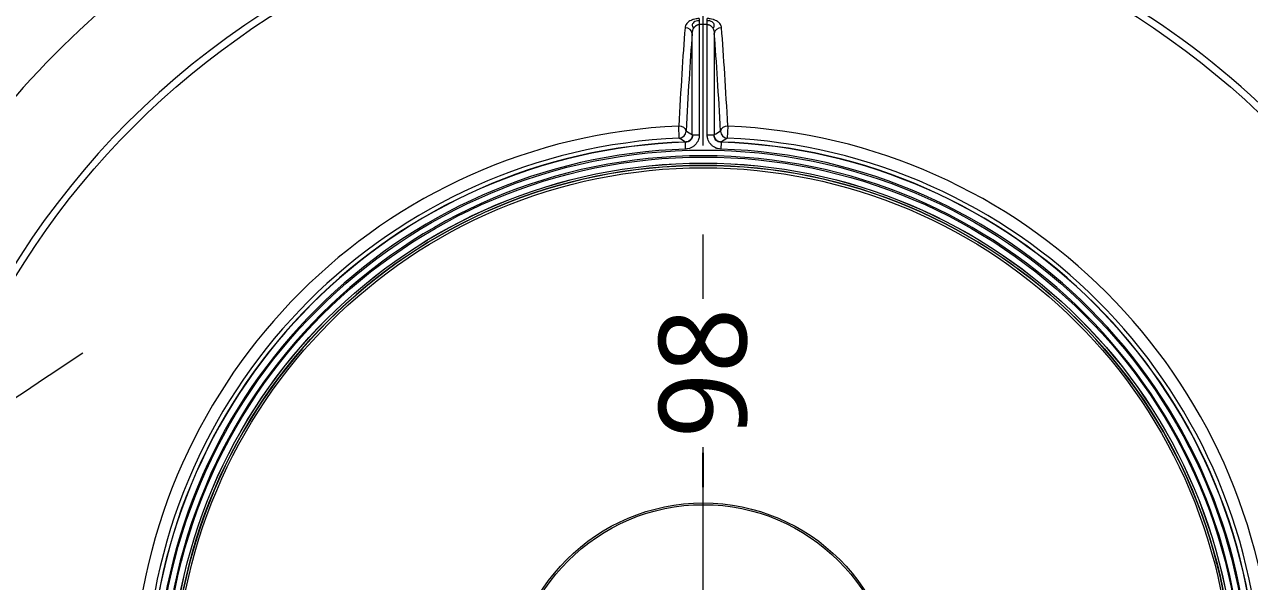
# Model space of a CAD drawing. Header units: millimetres. Extents: x 2234 to 3061, y 2092 to 2676.
# Drawn here: x 2686.3 to 2773.6, y 2483.7 to 2523.3 of the extents above; entities that cross this region are included whole.
import ezdxf

# ---------------------------------------------------------------- set-up
doc = ezdxf.new("R2010")
doc.units = ezdxf.units.MM
doc.linetypes.add('CENTER', pattern=[50.8, 31.75, -6.35, 6.35, -6.35])
for name, color, linetype, true_color in [('1', 7, 'Continuous', 0xffffff), ('20', 7, 'Continuous', 0xffffff), ('21', 7, 'Continuous', 0xffffff)]:
    doc.layers.add(name, color=color, linetype=linetype, true_color=true_color)
doc.layers.add('dim', color=82, linetype='Continuous', lineweight=9)
doc.styles.add('Capful-A', font='')
doc.styles.get('Capful-A').set_extended_font_data('Microsoft YaHei')
doc.dimstyles.new('Capful-A-2.5', dxfattribs={"dimscale": 2.5, "dimtxt": 2.5, "dimasz": 2.5, "dimexe": 1.5, "dimexo": 1, "dimgap": 1.5, "dimtad": 0, "dimdsep": 46, "dimtxsty": 'Capful-A', "dimcen": 0, "dimclrt": 2, "dimazin": 2, "dimtfac": 1, "dimtmove": 0, "dimatfit": 3, "dimfxl": 0, "dimtolj": 1, "dimtzin": 0, "dimarcsym": 0})

# ---------------------------------------------------------------- blocks, each defined once
blk = doc.blocks.new('*D45')
at = {"layer": 'Defpoints', "color": 0, "transparency": 16777216}
for p in [(2734.695, 2489.132), (2636.695, 2393.007)]:
    blk.add_point(p, dxfattribs=at)
at = {"layer": 'dim', "color": 0, "lineweight": -2, "transparency": 16777216}
blk.add_line((2734.695, 2490.382), (2734.695, 2492.814), dxfattribs=at)
at = {"layer": 'dim', "color": 2, "transparency": 16777216, "insert": (2734.695, 2498.51), "char_height": 6.25, "attachment_point": 5, "rotation": 90, "style": 'Capful-A', "bg_fill": 3, "box_fill_scale": 1.1, "bg_fill_color": 256, "bg_fill_true_color": 13158600, "bg_fill_transparency": 0}
blk.add_mtext('\\A1;98', dxfattribs=at)
at = {"layer": 'Defpoints', "color": 0, "transparency": 16777216}
blk.add_point((2734.695, 2492.814), dxfattribs=at)

msp = doc.modelspace()

# ---------------------------------------------------------------- linework, layer by layer
at = {"layer": '1', "color": 1, "linetype": 'CENTER', "lineweight": 18}
msp.add_line((2734.695, 2413.124), (2734.695, 2537.891), dxfattribs=at)
at = {"layer": '20', "color": 7, "linetype": 'Continuous', "lineweight": 18}
for start, end in [(76.70874, 169.22418), (36.70874, 53.29126)]:
    msp.add_arc((2734.695, 2475.507), 65, start, end, dxfattribs=at)
at = {"layer": '21', "color": 7, "linetype": 'Continuous', "lineweight": 18}
for p, q in [((2734.408, 2523.759), (2734.411, 2523.337)), ((2734.411, 2523.337), (2734.411, 2515.466)), ((2734.98, 2523.337), (2734.982, 2523.759)), ((2734.98, 2515.466), (2734.98, 2523.337)), ((2733.909, 2515.466), (2733.909, 2522.693)), ((2735.482, 2522.693), (2735.482, 2515.466)), ((2732.987, 2515.243), (2732.95, 2516.1)), ((2733.909, 2515.466), (2734.411, 2515.466)), ((2734.98, 2515.466), (2735.482, 2515.466)), ((2736.441, 2516.1), (2736.404, 2515.243)), ((2733.439, 2514.463), (2733.422, 2514.965)), ((2735.968, 2514.965), (2735.952, 2514.463))]:
    msp.add_line(p, q, dxfattribs=at)
for radius in [57.383, 57.383, 38.88, 38.389, 37.96, 37.955, 37.954, 37.795, 37.623, 13.746, 13.746, 13.625]:
    msp.add_circle((2734.695, 2475.507), radius, dxfattribs=at)
for radius, start, end in [(65, 76.70874, 169.22418), (57.886, 70.75015, 168.68839), (65, 36.70874, 53.29126), (57.886, 30.75015, 59.24985), (47.83, 89.6591, 90.3409), (40.63, 92.4619, 177.5381), (40.63, 2.4619, 87.5381), (39.772, 92.4619, 177.5381), (39.478, 91.84776, 178.15224), (39.461, 91.84776, 178.15224), (39.478, 1.84776, 88.15224), (39.461, 1.84776, 88.15224), (39.772, 2.4619, 87.5381), (38.976, 91.84776, 178.15224), (38.476, 0, 359.99437), (38.976, 1.84776, 88.15224), (37.789, 180, 179.99437)]:
    msp.add_arc((2734.695, 2475.507), radius, start, end, dxfattribs=at)
for centre, major_axis, ratio, start_param, end_param in [((2735.073, 2475.507), (0, -57.384), 0.052336, 3.734088, 3.926602), ((2733.407, 2522.693), (-0.501, 0.039), 0.828413, 3.235167, 4.799375), ((2735.571, 2475.507), (0, 56.882), 0.052336, 0.592496, 0.785009), ((2735.983, 2522.693), (-0.501, -0.039), 0.828413, 4.625403, 6.189611), ((2733.819, 2475.507), (0, -56.882), 0.052336, 2.356584, 2.549097), ((2734.318, 2475.507), (0, 57.384), 0.052336, 5.498176, 5.69069), ((2732.965, 2515.744), (-0.502, 0.026), 0.706413, 3.215602, 4.77981), ((2732.965, 2515.744), (-0.266, -0.426), 0.998098, 0.6017, 2.127785), ((2688.312, 2475.507), (70.362, 0.001), 0.74566, 0.865803, 0.874018), ((2781.078, 2475.507), (-70.362, 0.001), 0.745659, 5.409163, 5.417378), ((2736.425, 2515.744), (-0.502, -0.026), 0.706413, 4.644968, 6.209176), ((2736.425, 2515.744), (-0.266, 0.426), 0.998098, 1.013808, 2.539893)]:
    msp.add_ellipse(centre, major_axis=major_axis, ratio=ratio, start_param=start_param, end_param=end_param, dxfattribs=at)
for points, knots in [([(2734.408, 2523.759), (2734.372, 2523.759), (2734.337, 2523.758), (2734.266, 2523.752), (2734.231, 2523.748), (2734.129, 2523.733), (2734.063, 2523.719), (2733.986, 2523.696), (2733.97, 2523.691), (2733.94, 2523.68), (2733.925, 2523.675), (2733.881, 2523.658), (2733.853, 2523.646), (2733.772, 2523.608), (2733.723, 2523.58), (2733.656, 2523.533), (2733.636, 2523.517), (2733.596, 2523.484), (2733.578, 2523.467), (2733.527, 2523.415), (2733.499, 2523.379), (2733.464, 2523.324), (2733.453, 2523.305), (2733.439, 2523.276), (2733.435, 2523.267), (2733.427, 2523.247), (2733.424, 2523.238), (2733.407, 2523.189), (2733.399, 2523.15), (2733.396, 2523.11)], [0, 0, 0, 0, 0.0625, 0.0625, 0.125, 0.125, 0.25, 0.25, 0.28125, 0.28125, 0.3125, 0.3125, 0.375, 0.375, 0.5, 0.5, 0.5625, 0.5625, 0.625, 0.625, 0.75, 0.75, 0.8125, 0.8125, 0.84375, 0.84375, 0.875, 0.875, 1, 1, 1, 1]), ([(2734.409, 2523.61), (2734.406, 2523.61), (2734.402, 2523.61), (2734.326, 2523.608), (2734.254, 2523.596), (2734.065, 2523.534), (2733.978, 2523.463), (2733.896, 2523.309), (2733.899, 2523.225), (2733.961, 2523.122), (2733.984, 2523.095), (2734.012, 2523.07)], [0, 0, 0, 0, 0.008355, 0.008355, 0.181385, 0.181385, 0.527444, 0.527444, 0.873504, 0.873504, 1, 1, 1, 1]), ([(2733.909, 2522.693), (2733.91, 2522.728), (2733.913, 2522.762), (2733.924, 2522.831), (2733.931, 2522.865), (2733.95, 2522.932), (2733.962, 2522.965), (2733.983, 2523.013), (2733.99, 2523.029), (2734.007, 2523.061), (2734.016, 2523.077), (2734.035, 2523.108), (2734.045, 2523.123), (2734.067, 2523.153), (2734.079, 2523.167), (2734.104, 2523.195), (2734.118, 2523.208), (2734.146, 2523.234), (2734.161, 2523.246), (2734.194, 2523.269), (2734.211, 2523.28), (2734.237, 2523.294), (2734.247, 2523.298), (2734.265, 2523.307), (2734.275, 2523.311), (2734.295, 2523.318), (2734.305, 2523.321), (2734.326, 2523.326), (2734.336, 2523.329), (2734.368, 2523.334), (2734.389, 2523.337), (2734.411, 2523.337)], [0, 0, 0, 0, 0.125, 0.125, 0.25, 0.25, 0.375, 0.375, 0.4375, 0.4375, 0.5, 0.5, 0.5625, 0.5625, 0.625, 0.625, 0.6875, 0.6875, 0.75, 0.75, 0.8125, 0.8125, 0.84375, 0.84375, 0.875, 0.875, 0.90625, 0.90625, 0.9375, 0.9375, 1, 1, 1, 1]), ([(2734.98, 2523.337), (2735.002, 2523.337), (2735.023, 2523.334), (2735.055, 2523.329), (2735.065, 2523.326), (2735.085, 2523.321), (2735.095, 2523.318), (2735.125, 2523.307), (2735.144, 2523.299), (2735.171, 2523.285), (2735.179, 2523.28), (2735.197, 2523.269), (2735.205, 2523.263), (2735.229, 2523.246), (2735.244, 2523.234), (2735.273, 2523.208), (2735.286, 2523.195), (2735.311, 2523.167), (2735.323, 2523.153), (2735.345, 2523.123), (2735.355, 2523.108), (2735.375, 2523.077), (2735.384, 2523.061), (2735.4, 2523.03), (2735.408, 2523.014), (2735.429, 2522.965), (2735.44, 2522.932), (2735.459, 2522.865), (2735.466, 2522.831), (2735.477, 2522.762), (2735.48, 2522.728), (2735.482, 2522.693)], [0, 0, 0, 0, 0.0625, 0.0625, 0.09375, 0.09375, 0.125, 0.125, 0.1875, 0.1875, 0.21875, 0.21875, 0.25, 0.25, 0.3125, 0.3125, 0.375, 0.375, 0.4375, 0.4375, 0.5, 0.5, 0.5625, 0.5625, 0.625, 0.625, 0.75, 0.75, 0.875, 0.875, 1, 1, 1, 1]), ([(2735.378, 2523.07), (2735.396, 2523.086), (2735.412, 2523.102), (2735.483, 2523.193), (2735.497, 2523.276), (2735.453, 2523.395), (2735.427, 2523.432), (2735.353, 2523.502), (2735.306, 2523.533), (2735.19, 2523.582), (2735.122, 2523.599), (2735.028, 2523.609), (2735.005, 2523.61), (2734.981, 2523.61)], [0, 0, 0, 0, 0.07853, 0.07853, 0.425023, 0.425023, 0.59827, 0.59827, 0.771517, 0.771517, 0.944763, 0.944763, 1, 1, 1, 1]), ([(2735.995, 2523.11), (2735.992, 2523.15), (2735.984, 2523.189), (2735.967, 2523.238), (2735.963, 2523.247), (2735.955, 2523.267), (2735.951, 2523.276), (2735.937, 2523.305), (2735.927, 2523.324), (2735.892, 2523.379), (2735.863, 2523.415), (2735.812, 2523.467), (2735.794, 2523.484), (2735.755, 2523.517), (2735.734, 2523.533), (2735.667, 2523.58), (2735.618, 2523.608), (2735.538, 2523.646), (2735.51, 2523.658), (2735.466, 2523.675), (2735.451, 2523.68), (2735.42, 2523.691), (2735.405, 2523.696), (2735.327, 2523.719), (2735.262, 2523.733), (2735.159, 2523.748), (2735.124, 2523.752), (2735.054, 2523.758), (2735.018, 2523.759), (2734.982, 2523.759)], [0, 0, 0, 0, 0.125, 0.125, 0.15625, 0.15625, 0.1875, 0.1875, 0.25, 0.25, 0.375, 0.375, 0.4375, 0.4375, 0.5, 0.5, 0.625, 0.625, 0.6875, 0.6875, 0.71875, 0.71875, 0.75, 0.75, 0.875, 0.875, 0.9375, 0.9375, 1, 1, 1, 1]), ([(2733.909, 2515.466), (2733.909, 2515.45), (2733.908, 2515.434), (2733.905, 2515.402), (2733.901, 2515.37), (2733.893, 2515.339), (2733.884, 2515.308), (2733.879, 2515.293), (2733.86, 2515.248), (2733.846, 2515.22), (2733.819, 2515.179), (2733.81, 2515.166), (2733.79, 2515.141), (2733.779, 2515.129), (2733.757, 2515.106), (2733.745, 2515.094), (2733.72, 2515.074), (2733.707, 2515.064), (2733.681, 2515.045), (2733.667, 2515.037), (2733.639, 2515.021), (2733.624, 2515.014), (2733.58, 2514.994), (2733.55, 2514.984), (2733.503, 2514.974), (2733.487, 2514.971), (2733.455, 2514.967), (2733.439, 2514.966), (2733.422, 2514.965)], [0, 0, 0, 0, 0.0625, 0.0625, 0.125, 0.1875, 0.1875, 0.25, 0.25, 0.375, 0.375, 0.4375, 0.4375, 0.5, 0.5, 0.5625, 0.5625, 0.625, 0.625, 0.6875, 0.6875, 0.75, 0.75, 0.875, 0.875, 0.9375, 0.9375, 1, 1, 1, 1]), ([(2733.934, 2515.465), (2733.938, 2515.331), (2733.885, 2515.196), (2733.697, 2515.003), (2733.561, 2514.946), (2733.423, 2514.949)], [0, 0, 0, 0, 0.494185, 0.494185, 1, 1, 1, 1]), ([(2734.411, 2515.466), (2734.411, 2515.434), (2734.409, 2515.402), (2734.403, 2515.338), (2734.394, 2515.275), (2734.379, 2515.212), (2734.365, 2515.166), (2734.36, 2515.151), (2734.349, 2515.12), (2734.344, 2515.105), (2734.313, 2515.03), (2734.284, 2514.974), (2734.231, 2514.893), (2734.213, 2514.867), (2734.183, 2514.829), (2734.172, 2514.817), (2734.151, 2514.792), (2734.14, 2514.78), (2734.106, 2514.745), (2734.082, 2514.723), (2734.033, 2514.681), (2734.008, 2514.662), (2733.955, 2514.625), (2733.927, 2514.607), (2733.871, 2514.576), (2733.842, 2514.561), (2733.754, 2514.523), (2733.694, 2514.502), (2733.615, 2514.484), (2733.599, 2514.481), (2733.567, 2514.475), (2733.519, 2514.468), (2733.471, 2514.464), (2733.439, 2514.463)], [0, 0, 0, 0, 0.0625, 0.0625, 0.125, 0.1875, 0.1875, 0.21875, 0.21875, 0.25, 0.25, 0.375, 0.375, 0.4375, 0.4375, 0.46875, 0.46875, 0.5, 0.5, 0.5625, 0.5625, 0.625, 0.625, 0.6875, 0.6875, 0.75, 0.75, 0.875, 0.875, 0.90625, 0.90625, 0.9375, 1, 1, 1, 1]), ([(2735.952, 2514.463), (2735.92, 2514.464), (2735.887, 2514.467), (2735.824, 2514.475), (2735.761, 2514.486), (2735.699, 2514.503), (2735.653, 2514.519), (2735.638, 2514.524), (2735.608, 2514.536), (2735.593, 2514.542), (2735.519, 2514.574), (2735.463, 2514.606), (2735.384, 2514.661), (2735.359, 2514.68), (2735.309, 2514.722), (2735.286, 2514.744), (2735.24, 2514.791), (2735.219, 2514.815), (2735.179, 2514.866), (2735.16, 2514.892), (2735.125, 2514.946), (2735.108, 2514.974), (2735.078, 2515.032), (2735.065, 2515.061), (2735.029, 2515.15), (2735.011, 2515.211), (2734.995, 2515.291), (2734.992, 2515.307), (2734.988, 2515.339), (2734.982, 2515.386), (2734.98, 2515.434), (2734.98, 2515.466)], [0, 0, 0, 0, 0.0625, 0.0625, 0.125, 0.1875, 0.1875, 0.21875, 0.21875, 0.25, 0.25, 0.375, 0.375, 0.4375, 0.4375, 0.5, 0.5, 0.5625, 0.5625, 0.625, 0.625, 0.6875, 0.6875, 0.75, 0.75, 0.875, 0.875, 0.90625, 0.90625, 0.9375, 1, 1, 1, 1]), ([(2735.967, 2514.949), (2735.829, 2514.946), (2735.693, 2515.004), (2735.505, 2515.197), (2735.453, 2515.331), (2735.457, 2515.466)], [0, 0, 0, 0, 0.505284, 0.505284, 1, 1, 1, 1]), ([(2735.968, 2514.965), (2735.936, 2514.966), (2735.904, 2514.97), (2735.857, 2514.981), (2735.842, 2514.985), (2735.811, 2514.995), (2735.796, 2515.001), (2735.751, 2515.02), (2735.724, 2515.036), (2735.684, 2515.063), (2735.671, 2515.073), (2735.646, 2515.094), (2735.635, 2515.105), (2735.612, 2515.128), (2735.601, 2515.14), (2735.581, 2515.166), (2735.571, 2515.179), (2735.554, 2515.206), (2735.546, 2515.22), (2735.531, 2515.249), (2735.524, 2515.263), (2735.506, 2515.308), (2735.497, 2515.339), (2735.488, 2515.386), (2735.485, 2515.402), (2735.482, 2515.434), (2735.482, 2515.45), (2735.482, 2515.466)], [0, 0, 0, 0, 0.125, 0.125, 0.1875, 0.1875, 0.25, 0.25, 0.375, 0.375, 0.4375, 0.4375, 0.5, 0.5, 0.5625, 0.5625, 0.625, 0.625, 0.6875, 0.6875, 0.75, 0.75, 0.875, 0.875, 0.9375, 0.9375, 1, 1, 1, 1]), ([(2660.082, 2477.833), (2662.395, 2479.652), (2664.742, 2481.474), (2669.527, 2485.129), (2671.965, 2486.961), (2676.97, 2490.639), (2679.535, 2492.485), (2684.852, 2496.195), (2687.601, 2498.06), (2690.492, 2499.94)], [0, 0, 0, 0, 0.25, 0.25, 0.5, 0.5, 0.75, 0.75, 1, 1, 1, 1])]:
    msp.add_open_spline(points, degree=3, knots=knots, dxfattribs=at)
for points in [[(2733.422, 2514.965), (2733.277, 2515.058), (2733.132, 2515.151), (2732.987, 2515.243)], [(2736.404, 2515.243), (2736.258, 2515.151), (2736.113, 2515.058), (2735.968, 2514.965)]]:
    msp.add_open_spline(points, degree=3, dxfattribs=at)

# ---------------------------------------------------------------- next in the draw order: dimensions: what is measured, and where the dimension line sits
at = {"layer": 'dim'}
dim = msp.add_ordinate_dim(feature_location=(2734.695, 2489.132), offset=(0, 3.682), dtype=1, origin=(2636.695, 2393.007), dimstyle='Capful-A-2.5', override={"dimasz": 2, "dimexe": 0.49975, "dimexo": 0.49975, "dimgap": 0.49975}, dxfattribs=at)
dim.commit()
dim.dimension.update_dxf_attribs({"geometry": '*D45', "text_midpoint": (2734.695, 2498.51)})

doc.saveas('drawing.dxf')
